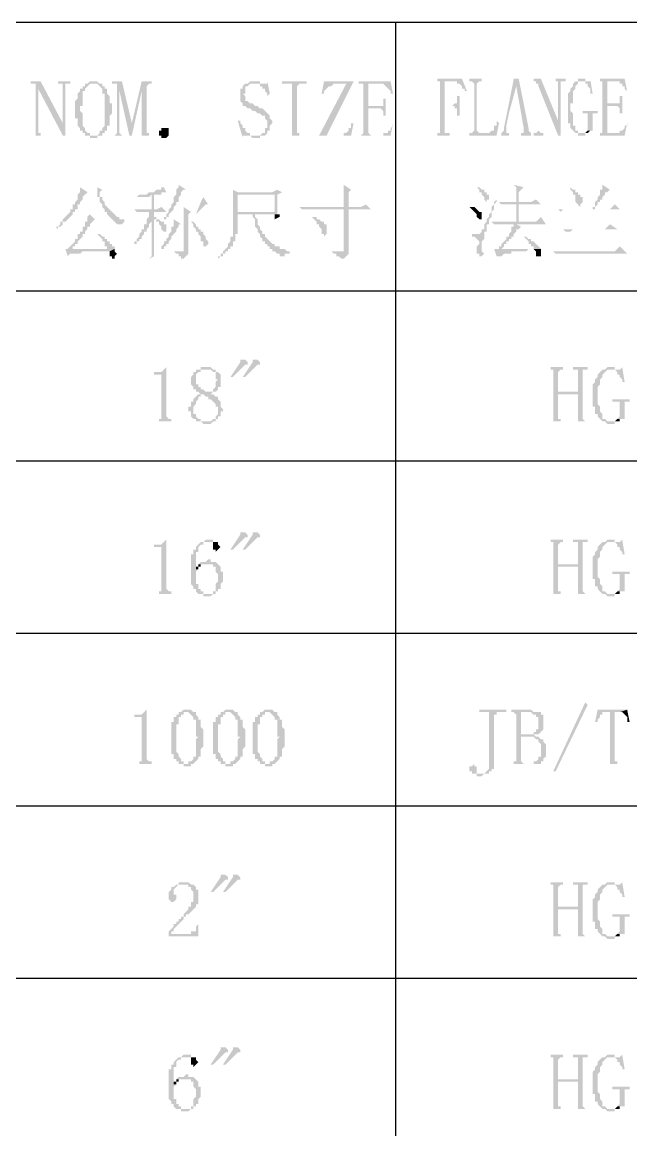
# Model space of a CAD drawing. Extents: x 51 to 246, y 3 to 417.
# Drawn here: x 186.03 to 196.49, y 289.03 to 308.06 of the extents above; entities that cross this region are included whole.
import ezdxf

# ---------------------------------------------------------------- set-up
doc = ezdxf.new("R2010")
doc.units = 0
doc.header["$MEASUREMENT"] = 0
doc.layers.add('_____1', color=160, linetype='Continuous')

msp = doc.modelspace()

# ---------------------------------------------------------------- hatches: boundary and pattern name
at = {"layer": '_____1'}
for points in [[(186.351, 307.043), (186.182, 307.043), (186.182, 307.001), (186.267, 307.001), (186.267, 306.959), (186.309, 306.916), (186.732, 306.112), (186.732, 306.324)], [(186.267, 306.959), (186.267, 306.112), (186.182, 306.112), (186.394, 306.112), (186.351, 306.112), (186.351, 306.154), (186.309, 306.154), (186.309, 306.916)], [(186.859, 307.043), (186.648, 307.043), (186.648, 307.001), (186.732, 307.001), (186.732, 306.112), (186.775, 306.112), (186.775, 307.001), (186.859, 307.001)], [(187.24, 307.043), (187.198, 307.043), (187.156, 307.001), (187.113, 307.001), (187.113, 306.959), (187.071, 306.959), (187.071, 306.916), (187.029, 306.916), (187.029, 306.874), (186.986, 306.832), (186.986, 306.747), (186.944, 306.705), (186.944, 306.408), (186.986, 306.408), (186.986, 306.281), (187.029, 306.239), (187.029, 306.197), (187.071, 306.197), (187.071, 306.154), (187.113, 306.154), (187.113, 306.112), (187.198, 306.112), (187.198, 306.07), (187.325, 306.07), (187.325, 306.112), (187.367, 306.112), (187.198, 306.112), (187.198, 306.154), (187.156, 306.154), (187.113, 306.197), (187.113, 306.239), (187.071, 306.281), (187.071, 306.493), (187.029, 306.535), (187.029, 306.62), (187.071, 306.62), (187.071, 306.874), (187.113, 306.874), (187.113, 306.916), (187.198, 307.001), (187.367, 307.001), (187.325, 307.043), (187.283, 307.043)], [(187.367, 307.001), (187.24, 307.001), (187.325, 307.001), (187.367, 306.959), (187.41, 306.916), (187.41, 306.832), (187.452, 306.832), (187.452, 306.281), (187.41, 306.239), (187.41, 306.197), (187.367, 306.197), (187.367, 306.154), (187.325, 306.112), (187.24, 306.112), (187.41, 306.112), (187.41, 306.154), (187.452, 306.154), (187.452, 306.197), (187.494, 306.197), (187.494, 306.281), (187.537, 306.281), (187.537, 306.451), (187.579, 306.493), (187.579, 306.662), (187.537, 306.662), (187.537, 306.789), (187.494, 306.832), (187.494, 306.916), (187.452, 306.916), (187.452, 306.959), (187.41, 306.959), (187.41, 307.001)], [(187.748, 307.043), (187.579, 307.043), (187.579, 307.001), (187.664, 307.001), (187.664, 306.959), (187.706, 306.874), (187.875, 306.112), (187.918, 306.324)], [(187.664, 306.959), (187.664, 306.154), (187.621, 306.112), (187.579, 306.112), (187.748, 306.112), (187.706, 306.154), (187.706, 306.874)], [(188.256, 307.043), (188.087, 307.043), (187.918, 306.324), (187.875, 306.112), (187.918, 306.112), (188.087, 306.874), (188.214, 307.001), (188.256, 307.001)], [(188.172, 306.959), (188.087, 306.874), (188.087, 306.112), (188.045, 306.112), (188.256, 306.112), (188.214, 306.112), (188.214, 306.154), (188.172, 306.154)], [(190.034, 307.043), (189.95, 307.043), (189.907, 307.001), (189.865, 307.001), (189.823, 306.959), (189.823, 306.916), (189.78, 306.916), (189.78, 306.705), (189.823, 306.662), (189.823, 306.62), (189.865, 306.62), (189.907, 306.578), (189.95, 306.578), (189.992, 306.535), (190.034, 306.535), (190.077, 306.493), (190.119, 306.493), (190.161, 306.451), (190.204, 306.451), (190.204, 306.408), (190.246, 306.366), (190.246, 306.239), (190.204, 306.239), (190.204, 306.154), (190.161, 306.154), (190.119, 306.112), (189.907, 306.112), (189.95, 306.112), (189.992, 306.07), (190.119, 306.07), (190.119, 306.112), (190.204, 306.112), (190.246, 306.154), (190.246, 306.197), (190.288, 306.197), (190.288, 306.281), (190.331, 306.324), (190.331, 306.366), (190.288, 306.408), (190.288, 306.451), (190.161, 306.578), (190.119, 306.578), (190.077, 306.62), (190.034, 306.62), (189.992, 306.662), (189.95, 306.662), (189.907, 306.705), (189.865, 306.705), (189.865, 306.789), (189.823, 306.832), (189.865, 306.832), (189.865, 306.959), (189.907, 306.959), (189.95, 307.001), (190.161, 307.001), (190.119, 307.001), (190.119, 307.043), (190.077, 307.043)], [(190.161, 307.001), (190.034, 307.001), (190.204, 307.001)], [(190.246, 307.043), (190.246, 307.001), (190.077, 307.001), (190.119, 307.001), (190.119, 306.959), (190.161, 306.959), (190.161, 306.916), (190.204, 306.916), (190.204, 306.874), (190.246, 306.832), (190.246, 306.789), (190.288, 306.832)], [(190.923, 307.043), (190.5, 307.043), (190.5, 307.001), (190.669, 307.001), (190.669, 306.112), (190.5, 306.112), (190.923, 306.112), (190.796, 306.112), (190.796, 306.154), (190.754, 306.154), (190.754, 306.959), (190.796, 307.001), (190.923, 307.001)], [(191.728, 307.043), (191.601, 307.001), (191.135, 306.112), (191.262, 306.112)], [(191.728, 307.043), (191.22, 307.043), (191.177, 306.832), (191.22, 306.832), (191.22, 306.874), (191.304, 306.959), (191.347, 306.959), (191.389, 307.001), (191.601, 307.001)], [(192.363, 307.043), (191.812, 307.043), (191.812, 307.001), (192.236, 307.001), (192.363, 306.874), (192.363, 306.832), (192.405, 306.832)], [(191.855, 307.001), (191.897, 307.001), (191.897, 306.154), (191.855, 306.112), (192.024, 306.112), (191.982, 306.154), (191.982, 306.578), (192.151, 306.578), (191.982, 306.62), (191.982, 307.001), (192.193, 307.001)], [(193.59, 307.086), (193.167, 307.086), (193.167, 307.043), (193.506, 307.043), (193.506, 307.001), (193.548, 307.001), (193.59, 306.959), (193.59, 306.916), (193.633, 306.916), (193.633, 306.874), (193.675, 306.874)], [(193.167, 307.043), (193.209, 307.043), (193.209, 306.154), (193.167, 306.154), (193.167, 306.112), (193.379, 306.112), (193.379, 306.154), (193.294, 306.154), (193.294, 306.62), (193.421, 306.62), (193.294, 306.62), (193.294, 307.043), (193.463, 307.043)], [(193.929, 307.086), (193.717, 307.086), (193.717, 307.043), (193.76, 307.043), (193.802, 307.001), (193.802, 306.197), (193.76, 306.154), (193.887, 306.154), (193.844, 306.197), (193.844, 307.001), (193.887, 307.043), (193.929, 307.043)], [(194.479, 307.086), (194.31, 306.239), (194.31, 306.197), (194.268, 306.154), (194.268, 306.112), (194.395, 306.112), (194.395, 306.154), (194.352, 306.154), (194.352, 306.281), (194.395, 306.493), (194.606, 306.493), (194.395, 306.493), (194.522, 306.959)], [(194.564, 307.086), (194.479, 307.086), (194.522, 306.959), (194.606, 306.493), (194.395, 306.493), (194.606, 306.493), (194.649, 306.239), (194.649, 306.154), (194.606, 306.154), (194.606, 306.112), (194.776, 306.112), (194.776, 306.154), (194.733, 306.197), (194.733, 306.239)], [(194.945, 307.086), (194.818, 307.086), (194.818, 307.043), (194.86, 307.043), (194.86, 307.001), (194.903, 307.001), (194.903, 306.959), (195.241, 306.112), (195.241, 306.366)], [(194.903, 307.001), (194.903, 306.197), (194.86, 306.154), (194.818, 306.154), (194.818, 306.112), (194.987, 306.112), (194.987, 306.154), (194.945, 306.154), (194.903, 306.197), (194.903, 306.959)], [(195.368, 307.086), (195.199, 307.086), (195.199, 307.043), (195.241, 307.043), (195.241, 306.112), (195.284, 306.112), (195.284, 307.043), (195.368, 307.043)], [(195.792, 307.086), (195.792, 307.043), (195.665, 307.043), (195.707, 307.043), (195.707, 307.001), (195.749, 307.001), (195.749, 306.959), (195.792, 306.916), (195.792, 306.832), (195.834, 306.832)], [(196.384, 307.086), (195.961, 307.086), (195.961, 307.043), (196.3, 307.043), (196.3, 307.001), (196.342, 307.001), (196.342, 306.959), (196.384, 306.959), (196.384, 306.916), (196.427, 306.874)], [(195.961, 307.043), (196.003, 307.043), (196.003, 306.154), (196.13, 306.154), (196.088, 306.154), (196.088, 306.62), (196.215, 306.62), (196.088, 306.662), (196.088, 307.043), (196.257, 307.043)], [(192.278, 306.747), (192.236, 306.747), (192.236, 306.62), (191.982, 306.62), (192.151, 306.578), (192.193, 306.578), (192.236, 306.535), (192.236, 306.451), (192.278, 306.451)], [(193.548, 306.789), (193.506, 306.789), (193.506, 306.662), (193.463, 306.662), (193.421, 306.62), (193.294, 306.62), (193.463, 306.62), (193.463, 306.578), (193.506, 306.578), (193.506, 306.451), (193.548, 306.451)], [(196.342, 306.789), (196.3, 306.789), (196.3, 306.662), (196.088, 306.662), (196.215, 306.62), (196.257, 306.62), (196.3, 306.578), (196.3, 306.493), (196.342, 306.493)], [(189.78, 306.366), (189.738, 306.366), (189.823, 306.07), (189.823, 306.112), (189.992, 306.112), (189.95, 306.112), (189.95, 306.154), (189.907, 306.154), (189.865, 306.197), (189.865, 306.239), (189.823, 306.239), (189.823, 306.281), (189.78, 306.324)], [(194.183, 306.366), (194.183, 306.281), (194.141, 306.281), (194.141, 306.197), (194.098, 306.197), (194.056, 306.154), (193.717, 306.154), (193.717, 306.112), (194.183, 306.112), (194.225, 306.324)], [(195.919, 306.535), (195.665, 306.535), (195.665, 306.493), (195.749, 306.493), (195.749, 306.197), (195.834, 306.197), (195.834, 306.154), (195.834, 306.493), (195.919, 306.493)], [(196.427, 306.366), (196.427, 306.281), (196.384, 306.281), (196.384, 306.239), (196.342, 306.197), (196.3, 306.197), (196.3, 306.154), (195.961, 306.154), (195.961, 306.112), (196.384, 306.112), (196.427, 306.324)], [(191.685, 306.324), (191.685, 306.239), (191.643, 306.239), (191.643, 306.197), (191.601, 306.154), (191.558, 306.154), (191.558, 306.112), (191.135, 306.112), (191.685, 306.112), (191.728, 306.324)], [(195.749, 306.197), (195.707, 306.154), (195.665, 306.154), (195.749, 306.154), (195.792, 306.197), (195.834, 306.197)], [(189.992, 306.112), (189.865, 306.112), (190.034, 306.112)], [(188.722, 305.265), (188.722, 305.223), (188.68, 305.181), (188.68, 305.096), (188.637, 305.054), (188.637, 304.969), (188.722, 304.969), (188.722, 305.054), (188.764, 305.096), (188.764, 305.138), (188.807, 305.181), (188.849, 305.181)], [(191.558, 305.265), (191.558, 304.884), (191.643, 304.884), (191.643, 305.138), (191.685, 305.181)], [(194.479, 305.265), (194.522, 305.223), (194.522, 304.969), (194.564, 304.969), (194.564, 305.138), (194.649, 305.223)], [(196.003, 305.265), (196.003, 305.181), (195.961, 305.181), (195.961, 305.096), (195.919, 305.054), (195.919, 305.011), (195.876, 304.969), (195.876, 304.884), (195.834, 304.884), (195.834, 304.842), (195.876, 304.842), (195.876, 304.884), (195.919, 304.927), (195.919, 304.969), (195.961, 304.969), (195.961, 305.011), (196.003, 305.011), (196.003, 305.054), (196.046, 305.096), (196.046, 305.138), (196.088, 305.138), (196.13, 305.181)], [(187.029, 305.223), (187.029, 305.138), (186.986, 305.096), (186.986, 305.011), (186.944, 304.969), (186.944, 304.927), (186.902, 304.927), (186.902, 304.842), (186.859, 304.842), (186.859, 304.8), (186.732, 304.673), (186.732, 304.63), (186.69, 304.63), (186.69, 304.588), (186.648, 304.546), (186.605, 304.546), (186.648, 304.503), (186.648, 304.546), (186.69, 304.546), (186.732, 304.588), (186.732, 304.63), (186.775, 304.63), (186.859, 304.715), (186.902, 304.757), (186.902, 304.8), (186.944, 304.8), (186.944, 304.842), (186.986, 304.842), (186.986, 304.927), (187.029, 304.927), (187.029, 304.969), (187.071, 305.011), (187.071, 305.054), (187.156, 305.138)], [(187.325, 305.223), (187.325, 305.054), (187.367, 305.054), (187.367, 304.969), (187.41, 304.927), (187.41, 304.884), (187.452, 304.842), (187.452, 304.8), (187.494, 304.8), (187.494, 304.757), (187.664, 304.588), (187.706, 304.588), (187.706, 304.546), (187.706, 304.588), (187.748, 304.588), (187.791, 304.63), (187.833, 304.63), (187.791, 304.63), (187.791, 304.673), (187.706, 304.673), (187.706, 304.715), (187.664, 304.715), (187.452, 304.927), (187.452, 304.969), (187.41, 305.011), (187.41, 305.054), (187.367, 305.054), (187.367, 305.138), (187.41, 305.181)], [(188.045, 305.096), (188.002, 305.054), (188.214, 305.054), (188.256, 305.096)], [(188.468, 305.223), (188.426, 305.223), (188.426, 305.181), (188.341, 305.181), (188.299, 305.138), (188.214, 305.138), (188.172, 305.096), (188.045, 305.096), (188.256, 305.096), (188.256, 304.842), (188.299, 304.842), (188.299, 305.096), (188.426, 305.096), (188.426, 305.138), (188.51, 305.138)], [(189.145, 305.054), (189.103, 304.969), (188.637, 304.969), (189.103, 304.969), (189.018, 304.757), (189.188, 304.927), (189.23, 304.927)], [(189.653, 305.181), (189.653, 305.096), (190.373, 305.096), (190.373, 304.8), (189.738, 304.8), (189.653, 304.757), (189.653, 304.376), (189.611, 304.376), (189.611, 304.292), (189.569, 304.249), (189.569, 304.207), (189.484, 304.122), (189.484, 304.08), (189.442, 304.08), (189.442, 304.038), (189.399, 304.038), (189.399, 303.995), (189.442, 304.038), (189.484, 304.038), (189.484, 304.08), (189.526, 304.08), (189.526, 304.122), (189.569, 304.122), (189.569, 304.165), (189.611, 304.165), (189.611, 304.207), (189.653, 304.207), (189.653, 304.292), (189.696, 304.292), (189.696, 304.419), (189.738, 304.419), (189.738, 304.757), (190.415, 304.757), (190.415, 305.096), (190.5, 305.138), (189.738, 305.138)], [(189.653, 305.096), (189.653, 304.757), (189.738, 304.8), (189.738, 305.096), (190.373, 305.096)], [(190.415, 305.181), (190.331, 305.138), (189.738, 305.138), (190.5, 305.138)], [(195.453, 305.223), (195.453, 305.181), (195.495, 305.138), (195.495, 305.096), (195.538, 305.096), (195.538, 304.969), (195.622, 304.884), (195.622, 304.927), (195.665, 304.969), (195.665, 305.054), (195.622, 305.054), (195.622, 305.096), (195.58, 305.096), (195.58, 305.138), (195.538, 305.138), (195.538, 305.181), (195.495, 305.181)], [(188.426, 304.884), (188.341, 304.842), (187.96, 304.842), (188.002, 304.8), (188.51, 304.8)], [(188.637, 304.969), (188.595, 304.927), (188.595, 304.884), (188.553, 304.842), (188.553, 304.8), (188.51, 304.757), (188.51, 304.715), (188.468, 304.715), (188.468, 304.673), (188.51, 304.673), (188.51, 304.715), (188.553, 304.715), (188.553, 304.757), (188.637, 304.842), (188.637, 304.884), (188.68, 304.927), (188.68, 304.969), (189.103, 304.969)], [(188.807, 304.884), (188.807, 304.122), (188.637, 304.122), (188.68, 304.08), (188.722, 304.08), (188.722, 304.038), (188.764, 304.038), (188.764, 303.995), (188.807, 303.995), (188.891, 304.08), (188.891, 304.757), (188.934, 304.8)], [(191.939, 304.927), (191.855, 304.884), (190.796, 304.884), (190.839, 304.842), (192.024, 304.842)], [(194.86, 305.011), (194.776, 304.969), (194.225, 304.969), (194.268, 304.927), (194.945, 304.927)], [(196.215, 304.927), (196.13, 304.842), (195.241, 304.842), (195.284, 304.8), (195.326, 304.842), (196.3, 304.842)], [(187.198, 304.757), (187.156, 304.715), (187.156, 304.63), (187.113, 304.63), (187.113, 304.546), (187.071, 304.546), (187.071, 304.461), (187.029, 304.461), (187.029, 304.419), (186.986, 304.419), (186.986, 304.334), (186.944, 304.334), (186.944, 304.292), (186.817, 304.165), (186.775, 304.165), (186.817, 304.038), (186.859, 304.08), (187.029, 304.08), (187.071, 304.122), (187.537, 304.122), (187.621, 304.165), (186.859, 304.165), (186.902, 304.165), (186.902, 304.207), (186.944, 304.207), (186.944, 304.249), (186.986, 304.249), (186.986, 304.292), (187.071, 304.376), (187.071, 304.419), (187.113, 304.419), (187.113, 304.461), (187.156, 304.503), (187.156, 304.546), (187.198, 304.546), (187.198, 304.588), (187.283, 304.673)], [(188.172, 304.673), (188.172, 304.588), (188.129, 304.588), (188.129, 304.503), (188.087, 304.503), (188.087, 304.461), (188.045, 304.419), (188.045, 304.376), (188.002, 304.334), (188.002, 304.292), (187.96, 304.292), (187.96, 304.249), (188.002, 304.249), (188.002, 304.292), (188.045, 304.292), (188.045, 304.334), (188.087, 304.334), (188.087, 304.376), (188.129, 304.419), (188.129, 304.461), (188.172, 304.461), (188.172, 304.503), (188.214, 304.546), (188.214, 304.588), (188.256, 304.63), (188.299, 304.63), (188.299, 304.673)], [(188.299, 304.8), (188.214, 304.8), (188.214, 304.715), (188.172, 304.673), (188.341, 304.673), (188.341, 304.63), (188.383, 304.63), (188.383, 304.588), (188.426, 304.546), (188.426, 304.503), (188.468, 304.461), (188.51, 304.461), (188.51, 304.588), (188.468, 304.588), (188.468, 304.63), (188.426, 304.63), (188.383, 304.673), (188.341, 304.673), (188.341, 304.715), (188.299, 304.715)], [(188.637, 304.673), (188.637, 304.546), (188.595, 304.546), (188.595, 304.461), (188.553, 304.419), (188.553, 304.376), (188.51, 304.334), (188.51, 304.292), (188.468, 304.292), (188.468, 304.249), (188.426, 304.207), (188.426, 304.165), (188.468, 304.165), (188.468, 304.207), (188.51, 304.207), (188.51, 304.249), (188.553, 304.249), (188.553, 304.292), (188.595, 304.334), (188.595, 304.376), (188.68, 304.461), (188.68, 304.503), (188.722, 304.546), (188.722, 304.588), (188.764, 304.588)], [(190.415, 304.757), (190.373, 304.757), (190.373, 304.673), (190.458, 304.715), (190.458, 304.757)], [(191.643, 304.842), (191.558, 304.842), (191.558, 304.122), (191.516, 304.122), (191.643, 304.122)], [(194.945, 304.715), (194.86, 304.63), (194.098, 304.63), (194.141, 304.588), (195.03, 304.588)], [(188.299, 304.63), (188.256, 304.63), (188.256, 304.038), (188.214, 303.995), (188.299, 304.038), (188.299, 304.588)], [(188.934, 304.63), (188.976, 304.588), (188.976, 304.546), (189.018, 304.503), (189.018, 304.461), (189.061, 304.461), (189.061, 304.419), (189.103, 304.376), (189.103, 304.292), (189.145, 304.292), (189.145, 304.207), (189.188, 304.207), (189.23, 304.249), (189.23, 304.292), (189.188, 304.334), (189.188, 304.376), (189.145, 304.419), (189.145, 304.461), (189.103, 304.461), (189.103, 304.503), (189.061, 304.503), (189.061, 304.546), (189.018, 304.546), (189.018, 304.588), (188.976, 304.63)], [(194.522, 304.588), (194.479, 304.588), (194.479, 304.546), (194.437, 304.546), (194.437, 304.461), (194.395, 304.419), (194.395, 304.376), (194.352, 304.376), (194.352, 304.334), (194.31, 304.292), (194.268, 304.249), (194.268, 304.207), (194.225, 304.207), (194.225, 304.165), (194.141, 304.165), (194.183, 304.038), (194.268, 304.038), (194.31, 304.08), (194.437, 304.08), (194.437, 304.122), (194.691, 304.122), (194.225, 304.165), (194.268, 304.165), (194.31, 304.207), (194.31, 304.249), (194.352, 304.249), (194.352, 304.292), (194.395, 304.292), (194.395, 304.334), (194.437, 304.334), (194.437, 304.376), (194.479, 304.376), (194.479, 304.419), (194.522, 304.461), (194.522, 304.503), (194.564, 304.503), (194.606, 304.546)], [(196.13, 304.588), (196.046, 304.503), (195.326, 304.503), (195.368, 304.461), (195.453, 304.461), (195.495, 304.503), (196.257, 304.503)], [(187.621, 304.165), (187.537, 304.122), (187.537, 304.038), (187.579, 304.038), (187.579, 303.995), (187.621, 303.995), (187.621, 304.038), (187.664, 304.08), (187.621, 304.122)], [(188.637, 304.122), (188.595, 304.122), (188.764, 304.122), (188.68, 304.122)], [(191.304, 304.122), (191.347, 304.122), (191.389, 304.08), (191.431, 304.08), (191.431, 304.038), (191.474, 304.038), (191.516, 303.995), (191.558, 303.995), (191.643, 304.08), (191.643, 304.122), (191.347, 304.122)], [(194.945, 304.165), (194.818, 304.165), (194.86, 304.122), (194.86, 304.038), (194.945, 304.038), (194.945, 304.122)], [(196.3, 304.207), (196.215, 304.122), (195.157, 304.122), (195.199, 304.08), (196.427, 304.08)], [(189.823, 302.26), (189.78, 302.26), (189.78, 302.217), (189.611, 301.963), (189.653, 301.963), (189.865, 302.175), (189.907, 302.175), (189.907, 302.217), (189.865, 302.26)], [(190.034, 302.26), (189.992, 302.26), (189.992, 302.217), (189.823, 301.963), (189.865, 301.963), (190.077, 302.175), (190.119, 302.175), (190.119, 302.217), (190.077, 302.26)], [(188.51, 302.133), (188.426, 302.048), (188.299, 302.048), (188.299, 302.006), (188.426, 302.006), (188.426, 301.244), (188.383, 301.244), (188.383, 301.201), (188.299, 301.201), (188.68, 301.201), (188.595, 301.201), (188.595, 301.244), (188.553, 301.244), (188.51, 301.286)], [(189.188, 302.133), (189.103, 302.133), (189.103, 302.09), (189.018, 302.09), (189.018, 302.048), (188.976, 302.048), (188.976, 302.006), (188.934, 301.963), (188.934, 301.836), (188.976, 301.794), (188.976, 301.752), (189.018, 301.752), (189.018, 301.709), (189.061, 301.709), (189.103, 301.667), (189.061, 301.667), (189.145, 301.667), (189.188, 301.625), (189.23, 301.625), (189.23, 301.582), (189.272, 301.582), (189.357, 301.498), (189.357, 301.455), (189.399, 301.455), (189.399, 301.328), (189.357, 301.286), (189.357, 301.244), (189.315, 301.244), (189.272, 301.201), (189.061, 301.201), (189.103, 301.201), (189.145, 301.159), (189.272, 301.159), (189.315, 301.201), (189.357, 301.201), (189.357, 301.244), (189.399, 301.244), (189.399, 301.286), (189.442, 301.286), (189.442, 301.371), (189.484, 301.371), (189.484, 301.413), (189.442, 301.455), (189.442, 301.54), (189.399, 301.582), (189.399, 301.625), (189.357, 301.625), (189.315, 301.667), (189.272, 301.667), (189.315, 301.709), (189.188, 301.709), (189.145, 301.752), (189.103, 301.752), (189.103, 301.794), (189.061, 301.794), (189.061, 301.836), (189.018, 301.836), (189.018, 302.006), (189.061, 302.048), (189.103, 302.048), (189.103, 302.09), (189.315, 302.09), (189.272, 302.133), (189.23, 302.133)], [(189.315, 302.09), (189.188, 302.09), (189.272, 302.09), (189.315, 302.048), (189.357, 302.048), (189.357, 301.921), (189.399, 301.921), (189.357, 301.879), (189.357, 301.794), (189.315, 301.752), (189.315, 301.709), (189.23, 301.709), (189.357, 301.709), (189.399, 301.752), (189.399, 301.794), (189.442, 301.794), (189.442, 302.006), (189.399, 302.048), (189.357, 302.048), (189.357, 302.09)], [(195.326, 302.133), (195.114, 302.133), (195.114, 302.09), (195.157, 302.09), (195.157, 301.201), (195.114, 301.201), (195.326, 301.201), (195.284, 301.201), (195.284, 301.244), (195.241, 301.244), (195.241, 301.667), (195.58, 301.667), (195.241, 301.709), (195.241, 302.048), (195.284, 302.09), (195.326, 302.09)], [(195.749, 302.133), (195.495, 302.133), (195.495, 302.09), (195.58, 302.09), (195.58, 301.709), (195.241, 301.709), (195.58, 301.667), (195.58, 301.201), (195.495, 301.201), (195.749, 301.201), (195.707, 301.201), (195.665, 301.244), (195.665, 302.09), (195.749, 302.09)], [(196.13, 302.133), (196.088, 302.133), (196.046, 302.09), (196.003, 302.09), (195.919, 302.006), (195.919, 301.963), (195.876, 301.921), (195.876, 301.879), (195.834, 301.836), (195.834, 301.455), (195.876, 301.455), (195.876, 301.328), (195.919, 301.328), (195.919, 301.286), (196.003, 301.201), (196.046, 301.201), (196.088, 301.159), (196.215, 301.159), (196.215, 301.201), (196.257, 301.201), (196.088, 301.201), (196.046, 301.244), (196.003, 301.244), (196.003, 301.328), (195.961, 301.371), (195.961, 301.455), (195.919, 301.498), (195.919, 301.794), (195.961, 301.836), (195.961, 301.921), (196.003, 301.963), (196.003, 302.006), (196.088, 302.09), (196.257, 302.09), (196.215, 302.09), (196.215, 302.133), (196.173, 302.133)], [(196.342, 302.133), (196.3, 302.09), (196.13, 302.09), (196.215, 302.09), (196.257, 302.048), (196.257, 302.006), (196.3, 302.006), (196.3, 301.963), (196.342, 301.921), (196.342, 301.879), (196.384, 301.879)], [(189.061, 301.667), (189.018, 301.625), (188.976, 301.582), (188.976, 301.54), (188.934, 301.54), (188.934, 301.455), (188.891, 301.455), (188.891, 301.371), (188.934, 301.371), (188.934, 301.286), (188.976, 301.244), (189.018, 301.244), (189.018, 301.201), (189.188, 301.201), (189.103, 301.201), (189.103, 301.244), (189.061, 301.244), (189.018, 301.286), (189.018, 301.328), (188.976, 301.328), (188.976, 301.455), (189.018, 301.498), (189.018, 301.54), (189.061, 301.582), (189.061, 301.625), (189.103, 301.625), (189.103, 301.667)], [(196.469, 301.582), (196.173, 301.582), (196.173, 301.54), (196.3, 301.54), (196.3, 301.286), (196.257, 301.244), (196.384, 301.244), (196.384, 301.54), (196.469, 301.54)], [(196.257, 301.244), (196.215, 301.201), (196.173, 301.201), (196.3, 301.201), (196.3, 301.244), (196.342, 301.244)], [(188.51, 299.169), (188.426, 299.085), (188.299, 299.085), (188.299, 299.042), (188.426, 299.042), (188.426, 298.28), (188.383, 298.28), (188.383, 298.238), (188.299, 298.238), (188.68, 298.238), (188.595, 298.238), (188.595, 298.28), (188.553, 298.28), (188.51, 298.323)], [(189.823, 299.296), (189.78, 299.296), (189.78, 299.254), (189.611, 299), (189.653, 299), (189.865, 299.212), (189.907, 299.212), (189.907, 299.254), (189.865, 299.296)], [(190.034, 299.296), (189.992, 299.296), (189.992, 299.254), (189.823, 299), (189.865, 299), (190.077, 299.212), (190.119, 299.212), (190.119, 299.254), (190.077, 299.296)], [(195.326, 299.169), (195.114, 299.169), (195.114, 299.127), (195.157, 299.127), (195.157, 298.238), (195.114, 298.238), (195.326, 298.238), (195.284, 298.238), (195.284, 298.28), (195.241, 298.28), (195.241, 298.704), (195.58, 298.704), (195.241, 298.746), (195.241, 299.085), (195.284, 299.127), (195.326, 299.127)], [(195.749, 299.169), (195.495, 299.169), (195.495, 299.127), (195.58, 299.127), (195.58, 298.746), (195.241, 298.746), (195.58, 298.704), (195.58, 298.238), (195.495, 298.238), (195.749, 298.238), (195.707, 298.238), (195.665, 298.28), (195.665, 299.127), (195.749, 299.127)], [(196.13, 299.169), (196.088, 299.169), (196.046, 299.127), (196.003, 299.127), (195.919, 299.042), (195.919, 299), (195.876, 298.958), (195.876, 298.915), (195.834, 298.873), (195.834, 298.492), (195.876, 298.492), (195.876, 298.365), (195.919, 298.365), (195.919, 298.323), (196.003, 298.238), (196.046, 298.238), (196.088, 298.196), (196.215, 298.196), (196.215, 298.238), (196.257, 298.238), (196.088, 298.238), (196.046, 298.28), (196.003, 298.28), (196.003, 298.365), (195.961, 298.407), (195.961, 298.492), (195.919, 298.534), (195.919, 298.831), (195.961, 298.873), (195.961, 298.958), (196.003, 299), (196.003, 299.042), (196.088, 299.127), (196.257, 299.127), (196.215, 299.127), (196.215, 299.169), (196.173, 299.169)], [(196.342, 299.169), (196.3, 299.127), (196.13, 299.127), (196.215, 299.127), (196.257, 299.085), (196.257, 299.042), (196.3, 299.042), (196.3, 299), (196.342, 298.958), (196.342, 298.915), (196.384, 298.915)], [(189.357, 299.127), (189.23, 299.127), (189.315, 299.127), (189.315, 299), (189.357, 299), (189.357, 298.958), (189.399, 299), (189.442, 299.042), (189.399, 299.085), (189.399, 299.127)], [(189.23, 298.831), (189.188, 298.788), (189.103, 298.788), (189.061, 298.746), (189.315, 298.746), (189.315, 298.704), (189.357, 298.704), (189.357, 298.619), (189.399, 298.577), (189.399, 298.45), (189.357, 298.407), (189.357, 298.28), (189.315, 298.28), (189.315, 298.238), (189.061, 298.238), (189.145, 298.238), (189.145, 298.196), (189.272, 298.196), (189.315, 298.238), (189.357, 298.238), (189.357, 298.28), (189.399, 298.28), (189.399, 298.323), (189.442, 298.323), (189.442, 298.407), (189.484, 298.45), (189.484, 298.619), (189.442, 298.619), (189.442, 298.704), (189.357, 298.788), (189.272, 298.788), (189.272, 298.831)], [(189.061, 298.746), (189.061, 298.704), (189.018, 298.704), (189.018, 298.661), (189.061, 298.661), (189.061, 298.704), (189.103, 298.704), (189.103, 298.746), (189.23, 298.746)], [(196.469, 298.619), (196.173, 298.619), (196.173, 298.577), (196.3, 298.577), (196.3, 298.323), (196.257, 298.28), (196.384, 298.28), (196.384, 298.577), (196.469, 298.577)], [(196.257, 298.28), (196.215, 298.238), (196.173, 298.238), (196.3, 298.238), (196.3, 298.28), (196.342, 298.28)], [(188.172, 296.248), (188.087, 296.164), (187.96, 296.164), (187.96, 296.121), (188.087, 296.121), (188.087, 295.359), (188.045, 295.359), (188.045, 295.317), (187.96, 295.317), (188.341, 295.317), (188.256, 295.317), (188.256, 295.359), (188.214, 295.359), (188.172, 295.402)], [(188.722, 296.206), (188.722, 296.164), (188.68, 296.164), (188.68, 296.121), (188.637, 296.121), (188.637, 296.037), (188.595, 296.037), (188.595, 295.486), (188.637, 295.486), (188.637, 295.402), (188.68, 295.402), (188.68, 295.359), (188.722, 295.359), (188.722, 295.317), (188.807, 295.317), (188.807, 295.275), (188.934, 295.275), (188.934, 295.317), (188.976, 295.317), (188.807, 295.317), (188.807, 295.359), (188.764, 295.359), (188.764, 295.402), (188.722, 295.444), (188.722, 295.486), (188.68, 295.529), (188.68, 295.994), (188.722, 295.994), (188.722, 296.121), (188.764, 296.121), (188.764, 296.164), (188.807, 296.164), (188.807, 296.206), (188.849, 296.206)], [(188.849, 296.248), (188.807, 296.248), (188.764, 296.206), (188.722, 296.206), (188.891, 296.206), (188.976, 296.121), (188.976, 296.079), (189.018, 296.079), (189.018, 295.783), (189.061, 295.783), (189.018, 295.74), (189.018, 295.444), (188.976, 295.444), (188.976, 295.402), (188.934, 295.359), (188.891, 295.359), (188.891, 295.317), (188.849, 295.317), (188.976, 295.317), (189.018, 295.359), (189.061, 295.402), (189.061, 295.444), (189.103, 295.444), (189.103, 295.571), (189.145, 295.613), (189.145, 295.91), (189.103, 295.952), (189.103, 296.079), (189.061, 296.079), (189.061, 296.121), (189.018, 296.164), (189.018, 296.206), (188.976, 296.206), (188.934, 296.248), (188.891, 296.248)], [(189.442, 296.206), (189.442, 296.164), (189.399, 296.164), (189.399, 296.121), (189.357, 296.121), (189.357, 296.037), (189.315, 296.037), (189.315, 295.486), (189.357, 295.486), (189.357, 295.402), (189.399, 295.402), (189.399, 295.359), (189.442, 295.359), (189.442, 295.317), (189.526, 295.317), (189.526, 295.275), (189.653, 295.275), (189.653, 295.317), (189.696, 295.317), (189.526, 295.317), (189.526, 295.359), (189.484, 295.359), (189.484, 295.402), (189.442, 295.444), (189.442, 295.486), (189.399, 295.529), (189.399, 295.994), (189.442, 295.994), (189.442, 296.121), (189.484, 296.121), (189.484, 296.164), (189.526, 296.164), (189.526, 296.206), (189.569, 296.206)], [(189.569, 296.248), (189.526, 296.248), (189.484, 296.206), (189.442, 296.206), (189.611, 296.206), (189.696, 296.121), (189.696, 296.079), (189.738, 296.079), (189.738, 295.783), (189.78, 295.783), (189.738, 295.74), (189.738, 295.444), (189.696, 295.444), (189.696, 295.402), (189.653, 295.359), (189.611, 295.359), (189.611, 295.317), (189.569, 295.317), (189.696, 295.317), (189.78, 295.402), (189.78, 295.444), (189.823, 295.444), (189.823, 295.571), (189.865, 295.613), (189.865, 295.91), (189.823, 295.952), (189.823, 296.079), (189.78, 296.079), (189.78, 296.121), (189.738, 296.164), (189.738, 296.206), (189.696, 296.206), (189.653, 296.248), (189.611, 296.248)], [(190.119, 296.206), (190.119, 296.164), (190.077, 296.164), (190.077, 296.121), (190.034, 296.121), (190.034, 296.037), (189.992, 296.037), (189.992, 295.486), (190.034, 295.486), (190.034, 295.402), (190.077, 295.402), (190.077, 295.359), (190.119, 295.359), (190.119, 295.317), (190.204, 295.317), (190.204, 295.275), (190.331, 295.275), (190.331, 295.317), (190.373, 295.317), (190.204, 295.317), (190.204, 295.359), (190.161, 295.359), (190.161, 295.402), (190.119, 295.444), (190.119, 295.486), (190.077, 295.529), (190.077, 295.994), (190.119, 295.994), (190.119, 296.121), (190.161, 296.121), (190.161, 296.164), (190.204, 296.164), (190.204, 296.206), (190.246, 296.206)], [(190.246, 296.248), (190.204, 296.248), (190.161, 296.206), (190.119, 296.206), (190.288, 296.206), (190.373, 296.121), (190.373, 296.079), (190.415, 296.079), (190.415, 295.783), (190.458, 295.783), (190.415, 295.74), (190.415, 295.444), (190.373, 295.444), (190.373, 295.402), (190.331, 295.359), (190.288, 295.359), (190.288, 295.317), (190.246, 295.317), (190.373, 295.317), (190.458, 295.402), (190.458, 295.444), (190.5, 295.444), (190.5, 295.571), (190.542, 295.613), (190.542, 295.91), (190.5, 295.952), (190.5, 296.079), (190.458, 296.079), (190.458, 296.121), (190.415, 296.164), (190.415, 296.206), (190.373, 296.206), (190.331, 296.248), (190.288, 296.248)], [(194.352, 296.248), (193.887, 296.248), (193.887, 296.206), (194.056, 296.206), (194.056, 295.232), (193.971, 295.148), (193.929, 295.148), (194.056, 295.148), (194.056, 295.19), (194.098, 295.19), (194.098, 295.232), (194.141, 295.232), (194.141, 296.164), (194.183, 296.164), (194.183, 296.206), (194.352, 296.206)], [(194.733, 296.248), (194.437, 296.248), (194.437, 296.206), (194.776, 296.206), (194.818, 296.164), (194.86, 296.164), (194.86, 296.121), (194.903, 296.121), (194.903, 295.91), (194.86, 295.91), (194.86, 295.867), (194.818, 295.867), (194.818, 295.825), (194.606, 295.825), (194.903, 295.825), (194.945, 295.867), (194.987, 295.91), (194.987, 296.164), (194.945, 296.164), (194.945, 296.206), (194.818, 296.206), (194.776, 296.248)], [(194.437, 296.206), (194.479, 296.206), (194.522, 296.164), (194.522, 295.359), (194.479, 295.359), (194.479, 295.317), (194.649, 295.317), (194.606, 295.359), (194.606, 295.783), (194.86, 295.783), (194.818, 295.825), (194.606, 295.825), (194.606, 296.206), (194.691, 296.206)], [(196.427, 296.248), (195.919, 296.248), (195.876, 296.037), (195.919, 296.037), (195.919, 296.079), (195.961, 296.121), (195.961, 296.164), (196.003, 296.164), (196.003, 296.206), (196.3, 296.206)], [(196.3, 296.206), (196.088, 296.206), (196.13, 296.206), (196.13, 295.317), (196.046, 295.317), (196.3, 295.317), (196.257, 295.317), (196.257, 295.359), (196.215, 295.359), (196.215, 296.206), (196.257, 296.206)], [(196.427, 296.248), (196.3, 296.206), (196.342, 296.206), (196.384, 296.164), (196.427, 296.121), (196.427, 296.037), (196.469, 296.037)], [(194.86, 295.783), (194.733, 295.783), (194.818, 295.783), (194.86, 295.74), (194.903, 295.74), (194.903, 295.698), (194.945, 295.656), (194.945, 295.444), (194.903, 295.444), (194.903, 295.402), (194.86, 295.359), (194.818, 295.359), (194.818, 295.317), (194.437, 295.317), (194.945, 295.317), (194.945, 295.359), (194.987, 295.359), (194.987, 295.402), (195.03, 295.444), (195.03, 295.656), (194.987, 295.698), (194.987, 295.74), (194.945, 295.74), (194.903, 295.783)], [(193.802, 295.317), (193.76, 295.275), (193.717, 295.275), (193.717, 295.19), (193.76, 295.19), (193.76, 295.148), (193.844, 295.148), (193.844, 295.105), (193.929, 295.105), (193.971, 295.148), (194.014, 295.148), (193.844, 295.148), (193.844, 295.275), (193.802, 295.275)], [(188.807, 293.285), (188.722, 293.285), (188.722, 293.243), (188.68, 293.243), (188.891, 293.243), (188.891, 293.2), (188.934, 293.2), (188.934, 293.158), (188.976, 293.116), (188.976, 292.946), (188.934, 292.946), (188.934, 292.862), (188.891, 292.862), (188.891, 292.819), (188.807, 292.735), (188.807, 292.692), (188.764, 292.692), (188.764, 292.65), (188.722, 292.65), (188.722, 292.608), (188.68, 292.608), (188.68, 292.565), (188.637, 292.565), (188.637, 292.523), (188.553, 292.438), (188.553, 292.396), (188.595, 292.396), (188.595, 292.438), (188.637, 292.438), (188.637, 292.481), (188.807, 292.65), (188.807, 292.692), (188.849, 292.692), (188.849, 292.735), (188.891, 292.735), (188.976, 292.819), (189.018, 292.862), (189.018, 292.904), (189.061, 292.904), (189.061, 293.158), (189.018, 293.158), (189.018, 293.2), (188.976, 293.243), (188.934, 293.243), (188.891, 293.285), (188.849, 293.285)], [(188.68, 293.243), (188.637, 293.2), (188.595, 293.2), (188.595, 293.158), (188.553, 293.116), (188.553, 292.989), (188.595, 292.946), (188.637, 292.946), (188.68, 292.989), (188.68, 293.073), (188.637, 293.073), (188.637, 293.158), (188.722, 293.243), (188.807, 293.243)], [(189.484, 293.412), (189.442, 293.412), (189.442, 293.37), (189.272, 293.116), (189.315, 293.116), (189.526, 293.327), (189.569, 293.327), (189.569, 293.37), (189.526, 293.412)], [(189.696, 293.412), (189.653, 293.412), (189.653, 293.37), (189.484, 293.116), (189.526, 293.116), (189.738, 293.327), (189.78, 293.327), (189.78, 293.37), (189.738, 293.412)], [(195.326, 293.285), (195.114, 293.285), (195.114, 293.243), (195.157, 293.243), (195.157, 292.354), (195.114, 292.354), (195.326, 292.354), (195.284, 292.354), (195.284, 292.396), (195.241, 292.396), (195.241, 292.819), (195.58, 292.819), (195.241, 292.862), (195.241, 293.2), (195.284, 293.243), (195.326, 293.243)], [(195.749, 293.285), (195.495, 293.285), (195.495, 293.243), (195.58, 293.243), (195.58, 292.862), (195.241, 292.862), (195.58, 292.819), (195.58, 292.354), (195.495, 292.354), (195.749, 292.354), (195.707, 292.354), (195.665, 292.396), (195.665, 293.243), (195.749, 293.243)], [(196.13, 293.285), (196.088, 293.285), (196.046, 293.243), (196.003, 293.243), (195.919, 293.158), (195.919, 293.116), (195.876, 293.073), (195.876, 293.031), (195.834, 292.989), (195.834, 292.608), (195.876, 292.608), (195.876, 292.481), (195.919, 292.481), (195.919, 292.438), (196.003, 292.354), (196.046, 292.354), (196.088, 292.311), (196.215, 292.311), (196.215, 292.354), (196.257, 292.354), (196.088, 292.354), (196.046, 292.396), (196.003, 292.396), (196.003, 292.481), (195.961, 292.523), (195.961, 292.608), (195.919, 292.65), (195.919, 292.946), (195.961, 292.989), (195.961, 293.073), (196.003, 293.116), (196.003, 293.158), (196.088, 293.243), (196.257, 293.243), (196.215, 293.243), (196.215, 293.285), (196.173, 293.285)], [(196.342, 293.285), (196.3, 293.243), (196.13, 293.243), (196.215, 293.243), (196.257, 293.2), (196.257, 293.158), (196.3, 293.158), (196.3, 293.116), (196.342, 293.073), (196.342, 293.031), (196.384, 293.031)], [(196.469, 292.735), (196.173, 292.735), (196.173, 292.692), (196.3, 292.692), (196.3, 292.438), (196.257, 292.396), (196.384, 292.396), (196.384, 292.692), (196.469, 292.692)], [(189.061, 292.565), (189.018, 292.523), (189.018, 292.438), (188.934, 292.438), (188.934, 292.396), (188.553, 292.396), (188.553, 292.354), (189.061, 292.354)], [(196.257, 292.396), (196.215, 292.354), (196.173, 292.354), (196.3, 292.354), (196.3, 292.396), (196.342, 292.396)], [(189.484, 290.449), (189.442, 290.449), (189.442, 290.406), (189.272, 290.152), (189.315, 290.152), (189.526, 290.364), (189.569, 290.364), (189.569, 290.406), (189.526, 290.449)], [(189.696, 290.449), (189.653, 290.449), (189.653, 290.406), (189.484, 290.152), (189.526, 290.152), (189.738, 290.364), (189.78, 290.364), (189.78, 290.406), (189.738, 290.449)], [(188.976, 290.279), (188.849, 290.279), (188.934, 290.279), (188.934, 290.152), (188.976, 290.152), (188.976, 290.11), (189.018, 290.152), (189.061, 290.195), (189.018, 290.237), (189.018, 290.279)], [(195.326, 290.322), (195.114, 290.322), (195.114, 290.279), (195.157, 290.279), (195.157, 289.39), (195.114, 289.39), (195.326, 289.39), (195.284, 289.39), (195.284, 289.433), (195.241, 289.433), (195.241, 289.856), (195.58, 289.856), (195.241, 289.898), (195.241, 290.237), (195.284, 290.279), (195.326, 290.279)], [(195.749, 290.322), (195.495, 290.322), (195.495, 290.279), (195.58, 290.279), (195.58, 289.898), (195.241, 289.898), (195.58, 289.856), (195.58, 289.39), (195.495, 289.39), (195.749, 289.39), (195.707, 289.39), (195.665, 289.433), (195.665, 290.279), (195.749, 290.279)], [(196.13, 290.322), (196.088, 290.322), (196.046, 290.279), (196.003, 290.279), (195.919, 290.195), (195.919, 290.152), (195.876, 290.11), (195.876, 290.068), (195.834, 290.025), (195.834, 289.644), (195.876, 289.644), (195.876, 289.517), (195.919, 289.517), (195.919, 289.475), (196.003, 289.39), (196.046, 289.39), (196.088, 289.348), (196.215, 289.348), (196.215, 289.39), (196.257, 289.39), (196.088, 289.39), (196.046, 289.433), (196.003, 289.433), (196.003, 289.517), (195.961, 289.56), (195.961, 289.644), (195.919, 289.687), (195.919, 289.983), (195.961, 290.025), (195.961, 290.11), (196.003, 290.152), (196.003, 290.195), (196.088, 290.279), (196.257, 290.279), (196.215, 290.279), (196.215, 290.322), (196.173, 290.322)], [(196.342, 290.322), (196.3, 290.279), (196.13, 290.279), (196.215, 290.279), (196.257, 290.237), (196.257, 290.195), (196.3, 290.195), (196.3, 290.152), (196.342, 290.11), (196.342, 290.068), (196.384, 290.068)], [(188.68, 289.898), (188.68, 289.856), (188.637, 289.856), (188.637, 289.814), (188.68, 289.814), (188.68, 289.856), (188.722, 289.856), (188.722, 289.898), (188.849, 289.898)], [(188.849, 289.983), (188.807, 289.941), (188.722, 289.941), (188.68, 289.898), (188.934, 289.898), (188.934, 289.856), (188.976, 289.856), (188.976, 289.771), (189.018, 289.729), (189.018, 289.602), (188.976, 289.56), (188.976, 289.433), (188.934, 289.433), (188.934, 289.39), (188.68, 289.39), (188.764, 289.39), (188.764, 289.348), (188.891, 289.348), (188.934, 289.39), (188.976, 289.39), (188.976, 289.433), (189.018, 289.433), (189.018, 289.475), (189.061, 289.475), (189.061, 289.56), (189.103, 289.602), (189.103, 289.771), (189.061, 289.771), (189.061, 289.856), (189.018, 289.898), (188.976, 289.941), (188.891, 289.941), (188.891, 289.983)], [(196.469, 289.771), (196.173, 289.771), (196.173, 289.729), (196.3, 289.729), (196.3, 289.475), (196.257, 289.433), (196.384, 289.433), (196.384, 289.729), (196.469, 289.729)], [(196.257, 289.433), (196.215, 289.39), (196.173, 289.39), (196.3, 289.39), (196.3, 289.433), (196.342, 289.433)]]:
    msp.add_hatch(color=7, dxfattribs=at).paths.add_polyline_path(points, is_closed=False)
for points in [[(195.665, 307.086), (195.58, 307.086), (195.58, 307.043), (195.538, 307.043), (195.495, 307.001), (195.495, 306.959), (195.453, 306.916), (195.453, 306.874), (195.411, 306.832), (195.411, 306.324), (195.453, 306.324), (195.453, 306.239), (195.538, 306.154), (195.58, 306.154), (195.58, 306.112), (195.707, 306.112), (195.707, 306.154), (195.749, 306.154), (195.58, 306.154), (195.58, 306.197), (195.538, 306.197), (195.538, 306.281), (195.495, 306.281), (195.495, 306.493), (195.453, 306.535), (195.453, 306.662), (195.495, 306.662), (195.495, 306.874), (195.538, 306.916), (195.538, 306.959), (195.58, 307.001), (195.58, 307.043), (195.749, 307.043), (195.707, 307.043), (195.707, 307.086)], [(188.468, 306.07), (188.426, 306.07), (188.426, 306.112), (188.383, 306.112), (188.383, 306.197), (188.426, 306.197), (188.426, 306.239), (188.553, 306.239), (188.553, 306.112), (188.51, 306.07)], [(192.405, 306.324), (192.405, 306.281), (192.363, 306.239), (192.363, 306.197), (192.32, 306.197), (192.32, 306.154), (192.236, 306.154), (192.236, 306.112), (191.812, 306.112), (192.363, 306.112)], [(193.887, 305.223), (193.844, 305.223), (193.887, 305.181), (193.887, 305.138), (193.929, 305.138), (193.929, 305.096), (193.971, 305.054), (193.971, 305.011), (194.014, 304.969), (194.014, 305.011), (194.056, 305.011), (194.056, 305.096), (194.014, 305.096), (194.014, 305.138), (193.971, 305.138), (193.971, 305.181), (193.929, 305.181)], [(193.76, 304.884), (193.717, 304.884), (193.844, 304.757), (193.844, 304.715), (193.887, 304.673), (193.929, 304.673), (193.929, 304.8), (193.887, 304.8), (193.802, 304.884)], [(194.183, 305.011), (194.141, 304.969), (194.141, 304.927), (194.098, 304.884), (194.098, 304.8), (194.056, 304.757), (194.056, 304.715), (194.014, 304.673), (194.014, 304.63), (193.971, 304.588), (193.971, 304.503), (193.929, 304.503), (193.929, 304.461), (193.887, 304.419), (193.844, 304.419), (193.971, 304.376), (193.971, 304.461), (194.014, 304.461), (194.014, 304.588), (194.056, 304.588), (194.056, 304.673), (194.098, 304.715), (194.098, 304.8), (194.141, 304.842), (194.141, 304.927), (194.183, 304.969)], [(194.522, 304.927), (194.564, 304.927), (194.564, 304.63), (194.522, 304.63)], [(190.034, 304.757), (189.992, 304.757), (189.992, 304.715), (190.034, 304.673), (190.034, 304.546), (190.077, 304.503), (190.077, 304.461), (190.119, 304.419), (190.119, 304.376), (190.161, 304.334), (190.161, 304.292), (190.204, 304.292), (190.204, 304.249), (190.246, 304.249), (190.246, 304.207), (190.288, 304.207), (190.288, 304.165), (190.331, 304.165), (190.331, 304.122), (190.373, 304.122), (190.415, 304.08), (190.458, 304.08), (190.458, 304.038), (190.542, 304.038), (190.542, 304.08), (190.627, 304.08), (190.627, 304.122), (190.585, 304.122), (190.542, 304.165), (190.458, 304.165), (190.458, 304.207), (190.373, 304.207), (190.373, 304.249), (190.331, 304.249), (190.204, 304.376), (190.204, 304.419), (190.161, 304.419), (190.161, 304.461), (190.119, 304.503), (190.119, 304.546), (190.077, 304.588), (190.077, 304.673), (190.034, 304.715)], [(191.05, 304.715), (191.008, 304.715), (191.093, 304.63), (191.093, 304.588), (191.135, 304.588), (191.135, 304.546), (191.177, 304.503), (191.177, 304.419), (191.22, 304.419), (191.22, 304.376), (191.262, 304.419), (191.262, 304.588), (191.22, 304.588), (191.22, 304.63), (191.177, 304.63), (191.135, 304.673), (191.093, 304.673), (191.093, 304.715)], [(187.367, 304.419), (187.325, 304.419), (187.367, 304.376), (187.41, 304.334), (187.41, 304.292), (187.452, 304.292), (187.452, 304.207), (187.494, 304.207), (187.494, 304.165), (186.859, 304.165), (187.621, 304.165), (187.621, 304.207), (187.579, 304.207), (187.579, 304.249), (187.537, 304.249), (187.537, 304.292), (187.494, 304.292), (187.494, 304.334), (187.452, 304.334), (187.452, 304.376), (187.41, 304.376)], [(193.76, 304.419), (193.76, 304.376), (193.802, 304.376), (193.887, 304.292), (193.887, 304.249), (193.844, 304.207), (193.844, 304.08), (193.887, 304.08), (193.887, 304.038), (193.929, 304.038), (193.971, 304.08), (193.929, 304.122), (193.929, 304.292), (193.971, 304.334), (193.971, 304.376), (193.844, 304.419)], [(194.691, 304.376), (194.649, 304.376), (194.691, 304.334), (194.733, 304.292), (194.733, 304.249), (194.776, 304.249), (194.776, 304.207), (194.818, 304.207), (194.818, 304.165), (194.225, 304.165), (194.691, 304.122), (194.733, 304.165), (194.945, 304.165), (194.903, 304.207), (194.86, 304.249), (194.818, 304.292), (194.776, 304.292), (194.776, 304.334), (194.733, 304.334)], [(189.272, 299.169), (189.188, 299.169), (189.145, 299.127), (189.103, 299.127), (189.018, 299.042), (189.018, 299), (188.976, 299), (188.976, 298.915), (188.934, 298.915), (188.934, 298.407), (188.976, 298.365), (188.976, 298.323), (189.018, 298.323), (189.018, 298.28), (189.061, 298.238), (189.23, 298.238), (189.145, 298.238), (189.145, 298.28), (189.103, 298.28), (189.103, 298.323), (189.061, 298.323), (189.061, 298.407), (189.018, 298.407), (189.018, 298.619), (189.061, 298.661), (189.018, 298.661), (189.018, 298.958), (189.061, 298.958), (189.061, 299.042), (189.103, 299.085), (189.145, 299.085), (189.145, 299.127), (189.357, 299.127), (189.315, 299.127), (189.315, 299.169)], [(195.199, 295.19), (195.157, 295.19), (195.707, 296.375), (195.749, 296.333)], [(188.891, 290.322), (188.807, 290.322), (188.764, 290.279), (188.722, 290.279), (188.637, 290.195), (188.637, 290.152), (188.595, 290.152), (188.595, 290.068), (188.553, 290.068), (188.553, 289.56), (188.595, 289.517), (188.595, 289.475), (188.637, 289.475), (188.637, 289.433), (188.68, 289.39), (188.849, 289.39), (188.764, 289.39), (188.764, 289.433), (188.722, 289.433), (188.722, 289.475), (188.68, 289.475), (188.68, 289.56), (188.637, 289.56), (188.637, 289.771), (188.68, 289.814), (188.637, 289.814), (188.637, 290.11), (188.68, 290.11), (188.68, 290.195), (188.722, 290.237), (188.764, 290.237), (188.764, 290.279), (188.976, 290.279), (188.934, 290.279), (188.934, 290.322)]]:
    msp.add_hatch(color=7, dxfattribs=at).paths.add_polyline_path(points)

# ---------------------------------------------------------------- linework, layer by layer
at = {"layer": '_____1', "color": 7}
for p, q in [((180.975, 308.059), (233.468, 308.059)), ((192.447, 308.059), (192.447, 250.317)), ((180.975, 303.445), (233.468, 303.445)), ((180.975, 300.524), (233.468, 300.524)), ((180.975, 297.561), (233.468, 297.561)), ((180.975, 294.597), (233.468, 294.597)), ((180.975, 291.634), (233.468, 291.634))]:
    msp.add_line(p, q, dxfattribs=at)

doc.saveas('drawing.dxf')
